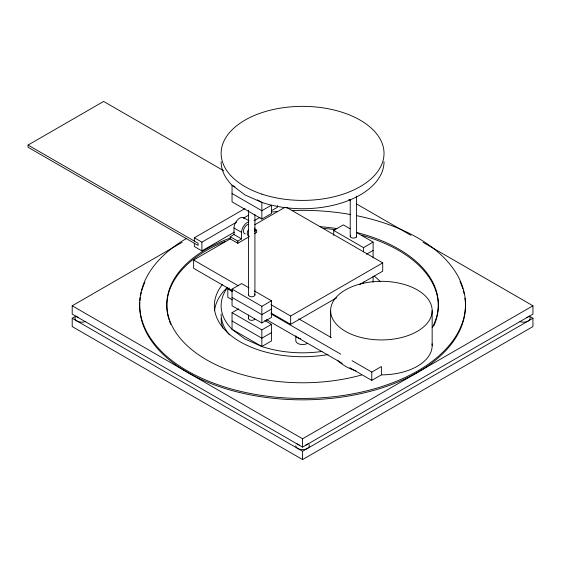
<?xml version="1.0" encoding="UTF-8"?>
<svg xmlns="http://www.w3.org/2000/svg" width="561" height="561" viewBox="0 0 561 561"><rect width="100%" height="100%" fill="white"/><g stroke="black" fill="none" stroke-linecap="round" stroke-linejoin="round"><path stroke-width="0.84" d="M28.05 145.068L198.11 243.25L198.11 245.43L28.05 147.248L28.05 145.068L103.631 101.429L223.804 170.81M423.071 242.345L532.95 305.787L532.95 314.097L302.575 447.103L72.208 314.097L72.208 305.787L182.087 242.345M194.33 241.062L194.33 237.794L244.968 208.559M194.33 237.794L201.89 242.156L236.658 222.086M243.46 218.159L248.747 215.101M529.921 316.502L532.95 318.255L532.95 326.565L302.575 459.571L72.208 326.565L72.208 318.255L75.237 316.502M194.33 243.25L194.33 246.517L201.89 250.886L234.386 232.121M254.035 220.775L260.087 217.282M271.419 210.74L277.471 207.247L277.471 205.501M249.126 236.721L237.787 243.264L230.227 238.902L230.227 236.721L233.993 234.547L241.553 238.909L241.553 232.345A8.036 4.642 -60 0 1 248.705 221.875M221.132 161.694A81.45 47.026 0 0 0 232.044 185.207L232.044 201.834L261.854 219.042L271.454 213.503L271.454 205.193L261.854 210.733L232.044 193.524M232.296 290.654L193.643 268.333L193.643 260.024L230.62 238.677M254.771 224.737L284.953 207.311M230.227 236.721L237.787 241.083L241.553 238.909M254.428 231.476L256.686 230.178L256.686 232.359L254.414 233.664M232.359 299.89L227.808 297.267L227.808 288.95L229.288 288.102M254.308 290.893L271.454 300.787L271.454 317.414L261.854 322.954L232.044 305.745L232.044 289.118L241.637 283.578L249.091 287.877M333.704 235.41L333.704 230.424L343.304 224.884L350.008 228.755M322.021 351.452A81.45 47.026 0 0 1 261.854 346.509L244.982 339.033L232.044 329.3L232.044 312.673L238.684 308.838M232.044 289.118L261.854 306.327L271.454 300.787M333.704 230.424L363.514 247.639L373.114 242.093L373.114 257.892M271.454 309.104L261.854 314.644L232.044 297.428M366.466 254.245L373.114 250.409M232.044 312.673L261.854 329.882L271.454 324.342L271.454 340.969L261.854 346.509L232.044 329.3A81.45 47.026 0 0 1 227.331 287.793M270.949 304.651L290.647 316.025L382.714 262.878L382.714 271.187L359.32 284.693M271.454 332.652L261.854 338.199L232.044 320.983M270.949 312.968L290.647 324.342L336.684 297.765M352.091 360.702L371.789 372.083L381.389 366.536L381.389 374.853L371.789 380.393L349.819 367.707M72.208 305.787L302.575 438.786L532.95 305.787M72.208 318.255L302.575 451.261L532.95 318.255M348.802 199.471L350.316 200.347M356.382 203.846L410.947 235.347M356.719 232.626L373.114 242.093M286.468 207.311L382.714 262.878M235.024 186.932L232.044 185.207L244.982 194.948L261.854 202.423A81.45 47.026 0 0 0 384.026 161.694M257.38 199.835L261.854 202.423L261.854 219.042M243.698 217.738L248.986 220.796M254.414 228.867L256.686 230.178M244.603 218.58A8.036 4.642 -60 0 0 238.208 219.211A8.036 4.642 -60 0 0 233.993 227.983L241.553 232.345M298.789 318.851L331.376 337.659M193.643 260.024L238.362 285.837M227.808 288.95L232.359 291.58M271.005 313.894L340.723 354.145M266.454 319.581L342.238 363.332M264.743 320.471L271.454 324.342M432.159 310.626A50.771 29.312 0 0 1 356.004 336.011A50.771 29.312 0 0 1 356.004 285.24A50.771 29.312 0 0 1 432.159 310.626L432.159 345.541M373.114 276.454L373.114 282.274M371.789 372.083L371.789 380.393M363.514 247.639L363.514 251.791M363.514 281.994L363.514 283.656M356.593 196.098L356.593 237.142M350.225 199.59L350.225 236.265M330.618 310.626L330.618 337.687M302.575 438.786L302.575 447.103M302.575 451.261L302.575 459.571M295.794 335.709L295.794 340.639A6.788 3.92 0 0 0 299.981 344.258A6.788 3.92 0 0 0 307.379 343.409M290.647 316.025L290.647 324.342M261.854 306.327L261.854 322.954M261.854 329.882L261.854 346.509M254.925 214.618L254.925 294.96M248.565 210.256L248.565 294.96M248.565 315.051L248.565 318.543M237.787 241.083L237.787 243.264M233.993 227.983L233.993 234.547M201.89 242.156L201.89 250.886M254.666 228.011A5.344 3.086 -60 0 1 254.666 230.269M249.126 236.118A5.344 3.086 -60 0 1 248.341 229.701M245.346 233.937A5.344 3.086 -60 0 1 243.747 229.414A5.344 3.086 -60 0 1 248.214 224.288M254.505 294.034A3.184 1.837 0 0 1 252.162 296.776A3.184 1.837 0 0 1 248.67 294.476M356.48 235.781A3.184 1.837 0 0 1 353.409 238.095A3.184 1.837 0 0 1 350.337 235.781M254.82 318.985A3.184 1.837 0 0 1 250.921 320.282A3.184 1.837 0 0 1 248.67 318.031M432.075 343.844A50.771 29.312 0 0 1 381.389 374.853M356.004 370.926A50.771 29.312 0 0 1 337.42 360.197M300.822 338.676A6.788 3.92 0 0 1 296.699 336.852M361.628 235.213A135.748 78.372 0 0 1 433.702 326.067M170.726 324.426A135.748 78.372 0 0 1 169.443 321.095M168.896 319.412A135.748 78.372 0 0 1 225.557 241.251M323.318 228.334A135.748 78.372 0 0 1 335.219 229.708M464.943 298.179A162.9 94.045 0 0 1 306.257 399.811A162.9 94.045 0 0 1 139.787 302.414M139.913 300.724A162.9 94.045 0 0 1 140.341 297.323M140.636 295.626A162.9 94.045 0 0 1 141.379 292.239M141.828 290.556A162.9 94.045 0 0 1 144.857 282.253M459.922 281.447A162.9 94.045 0 0 1 462.818 288.873M463.323 290.556A162.9 94.045 0 0 1 464.178 293.936M356.831 215.719A162.9 94.045 0 0 1 446.626 348.311A162.9 94.045 0 0 1 206.329 380.274A162.9 94.045 0 0 1 186.589 238.362M271.398 212.093A162.9 94.045 0 0 1 277.415 211.483M292.19 210.543A162.9 94.045 0 0 1 350.8 214.568M357.476 232.724A135.748 78.372 0 0 1 432.25 327.582M361.628 374.972A135.748 78.372 0 0 1 184.008 342.554A135.748 78.372 0 0 1 229.673 238.292M319.861 226.665A135.748 78.372 0 0 1 336.88 228.572M229.54 334.91A81.45 47.026 0 0 1 221.132 314.097M328.059 354.559A88.238 50.946 0 0 1 235.872 339.132A88.238 50.946 0 0 1 222.619 284.245M374.229 276.054A88.238 50.946 0 0 1 380.232 281.601M214.526 310.78A88.238 50.946 0 0 1 227.275 287.541M85.202 321.649A6.788 3.92 0 0 1 77.67 321.362A6.788 3.92 0 0 1 75.251 317.238M78.414 317.491A6.788 3.92 0 0 1 75.924 316.06M529.907 317.238A6.788 3.92 0 0 1 527.48 321.362A6.788 3.92 0 0 1 519.956 321.649M529.226 316.06A6.788 3.92 0 0 1 526.744 317.491M309.132 444.705A6.788 3.92 0 0 1 303.466 449.599A6.788 3.92 0 0 1 295.787 445.715M308.459 443.52A6.788 3.92 0 0 1 305.969 444.957M299.181 444.957A6.788 3.92 0 0 1 296.699 443.52M222.913 328.045A81.45 47.026 0 0 1 221.132 318.255M261.854 194.106A81.45 47.026 0 0 0 384.026 153.384A81.45 47.026 0 0 0 261.854 112.656A81.45 47.026 0 0 0 261.854 194.106"/></g></svg>
